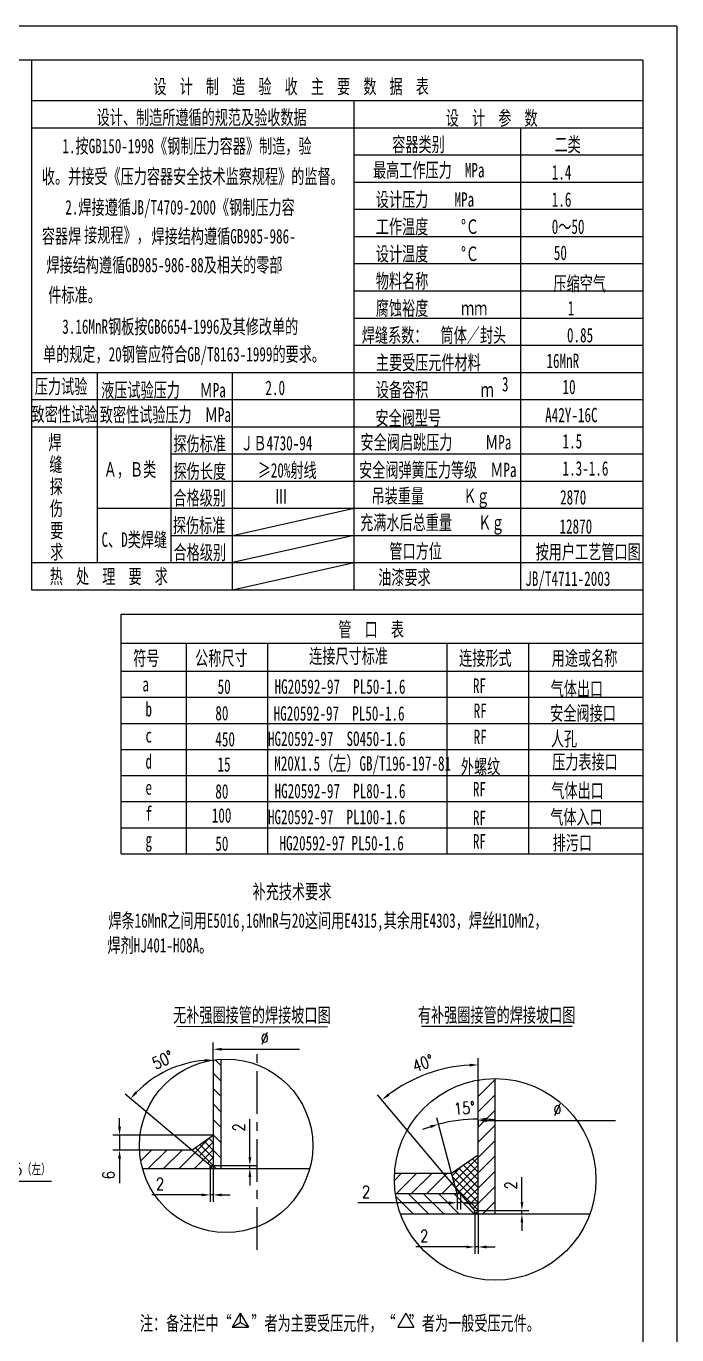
# Model space of a CAD drawing. Extents: x -200 to 8220, y -200 to 11680.
# Drawn here: x 4371 to 8200, y 3984 to 11680 of the extents above; entities that cross this region are included whole.
import ezdxf
from ezdxf.enums import TextEntityAlignment as Align

# ---------------------------------------------------------------- set-up
doc = ezdxf.new("R2010")
doc.units = 0
doc.header["$LTSCALE"] = 200
doc.linetypes.add('CENTER', pattern=[2, 1.25, -0.25, 0.25, -0.25])
doc.layers.get('0').update_dxf_attribs({"linetype": 'CONTINUOUS'})
doc.layers.get('DEFPOINTS').update_dxf_attribs({"linetype": 'CONTINUOUS'})
for name, color, linetype in [('02', 1, 'CONTINUOUS'), ('1轮廓实线层', 7, 'CONTINUOUS'), ('2细线层', 4, 'CONTINUOUS'), ('3中心线层', 1, 'CENTER'), ('5剖面线层', 2, 'CONTINUOUS'), ('6文字层', 3, 'CONTINUOUS')]:
    doc.layers.add(name, color=color, linetype=linetype)
doc.styles.add('BIAOTITEXT', font='SIMKAI.TTF', dxfattribs={"width": 0.666})
doc.styles.add('TH_GBDIM', font='romans.shx', dxfattribs={"width": 0.8, "bigfont": 'gbcbig.shx'})
doc.dimstyles.new('TH_GBDIM', dxfattribs={"dimscale": 20, "dimtxt": 3.5, "dimasz": 2.5, "dimexe": 2, "dimexo": 0, "dimgap": 1.5, "dimtad": 1, "dimdec": 0, "dimzin": 0, "dimtxsty": 'TH_GBDIM', "dimcen": 2.5, "dimclrd": 130, "dimclre": 130, "dimclrt": 3, "dimazin": 3, "dimtfac": 0.714286, "dimtdec": 0, "dimtmove": 0, "dimatfit": 3, "dimtolj": 1, "dimtzin": 0})

# ---------------------------------------------------------------- blocks, each defined once
blk = doc.blocks.new('*D42')
at = {"color": 1}
for p, q in [((3768.7, 4725.2), (3768.7, 4928.2)), ((3968.7, 4725.2), (3968.7, 4928.2)), ((3818.7, 4888.2), (3918.7, 4888.2)), ((3968.7, 4888.2), (4521.5, 4888.2))]:
    blk.add_line(p, q, dxfattribs=at)
for points in [[(3818.7, 4896.6), (3818.7, 4879.9), (3768.7, 4888.2)], [(3918.7, 4896.6), (3918.7, 4879.9), (3968.7, 4888.2)]]:
    blk.add_solid(points, dxfattribs=at)
at = {"layer": 'DEFPOINTS', "color": 0}
for p in [(3968.7, 4888.2), (3768.7, 4725.2), (3968.7, 4725.2)]:
    blk.add_point(p, dxfattribs=at)
at = {"color": 1, "insert": (4270.1, 4955.1), "char_height": 70, "attachment_point": 5, "style": 'TH_GBDIM'}
blk.add_mtext('\\A1;M20X1.5（左）', dxfattribs=at)
blk = doc.blocks.new('*D53')
at = {"color": 1}
for p, q in [((4920.9, 5207), (4920.9, 5257)), ((5471.9, 5157), (4880.9, 5157)), ((4920.9, 5157), (4920.9, 5070)), ((5038.6, 5070), (4880.9, 5070)), ((4920.9, 5020), (4920.9, 4875.3))]:
    blk.add_line(p, q, dxfattribs=at)
for points in [[(4912.6, 5207), (4929.3, 5207), (4920.9, 5157)], [(4912.6, 5020), (4929.3, 5020), (4920.9, 5070)]]:
    blk.add_solid(points, dxfattribs=at)
at = {"layer": 'DEFPOINTS', "color": 0}
for p in [(5471.9, 5157), (4920.9, 5070), (5038.6, 5070)]:
    blk.add_point(p, dxfattribs=at)
at = {"color": 1, "insert": (4855.9, 4922.6), "char_height": 70, "attachment_point": 5, "rotation": 90, "style": 'TH_GBDIM'}
blk.add_mtext('\\A1;6', dxfattribs=at)
blk = doc.blocks.new('*D51')
at = {"color": 1}
for p, q in [((5687.7, 5029.3), (5687.7, 5252.6)), ((5453.8, 4979.3), (5727.7, 4979.3)), ((5687.7, 4961.2), (5687.7, 4979.3)), ((5687.7, 4961.2), (5727.7, 4961.2)), ((5687.7, 4911.2), (5687.7, 4861.2))]:
    blk.add_line(p, q, dxfattribs=at)
for points in [[(5679.4, 5029.3), (5696.1, 5029.3), (5687.7, 4979.3)], [(5679.4, 4911.2), (5696.1, 4911.2), (5687.7, 4961.2)]]:
    blk.add_solid(points, dxfattribs=at)
at = {"layer": 'DEFPOINTS', "color": 0}
for p in [(5453.8, 4979.3), (5687.7, 4961.2), (5687.7, 4961.2)]:
    blk.add_point(p, dxfattribs=at)
at = {"color": 1, "insert": (5622.7, 5204), "char_height": 70, "attachment_point": 5, "rotation": 90, "style": 'TH_GBDIM'}
blk.add_mtext('\\A1;2', dxfattribs=at)
blk = doc.blocks.new('*D54')
at = {"color": 1}
blk.add_line((5345.7, 5070), (4954.8, 5398), dxfattribs=at)
blk.add_arc((5471.9, 4964.1), 635, 94.51235, 135.48765, dxfattribs=at)
for points in [[(5421.7, 5605.5), (5422.3, 5588.8), (5471.9, 5599.1)], [(5025.3, 5403.7), (5012.9, 5414.9), (4985.5, 5372.3)]]:
    blk.add_solid(points, dxfattribs=at)
at = {"layer": 'DEFPOINTS', "color": 0}
for p in [(5289.8, 5572.4), (5471.9, 5599.6), (5345.7, 5070), (5453.8, 4979.3), (5471.9, 4961.2)]:
    blk.add_point(p, dxfattribs=at)
at = {"color": 1, "insert": (5175.3, 5600.3), "char_height": 70, "attachment_point": 5, "rotation": 25, "style": 'TH_GBDIM'}
blk.add_mtext('\\A1;50°', dxfattribs=at)
blk = doc.blocks.new('*D55')
at = {"color": 1}
for p, q in [((5453.8, 4961.2), (5453.8, 4766.4)), ((5471.9, 4961.2), (5471.9, 4766.4)), ((5403.8, 4806.4), (5110.9, 4806.4)), ((5471.9, 4806.4), (5453.8, 4806.4)), ((5521.9, 4806.4), (5571.9, 4806.4))]:
    blk.add_line(p, q, dxfattribs=at)
for points in [[(5403.8, 4814.7), (5403.8, 4798), (5453.8, 4806.4)], [(5521.9, 4814.7), (5521.9, 4798), (5471.9, 4806.4)]]:
    blk.add_solid(points, dxfattribs=at)
at = {"layer": 'DEFPOINTS', "color": 0}
for p in [(5453.8, 4961.2), (5471.9, 4961.2), (5471.9, 4806.4)]:
    blk.add_point(p, dxfattribs=at)
at = {"color": 1, "insert": (5159.6, 4871.4), "char_height": 70, "attachment_point": 5, "style": 'TH_GBDIM'}
blk.add_mtext('\\A1;2', dxfattribs=at)
blk = doc.blocks.new('*D56')
at = {"color": 1}
for p, q in [((7010.9, 4694.2), (7010.9, 4460.4)), ((7030.9, 4688.8), (7030.9, 4460.4)), ((6960.9, 4500.4), (6664.9, 4500.4)), ((7030.9, 4500.4), (7010.9, 4500.4)), ((7080.9, 4500.4), (7130.9, 4500.4))]:
    blk.add_line(p, q, dxfattribs=at)
for points in [[(6960.9, 4508.7), (6960.9, 4492), (7010.9, 4500.4)], [(7080.9, 4508.7), (7080.9, 4492), (7030.9, 4500.4)]]:
    blk.add_solid(points, dxfattribs=at)
at = {"layer": 'DEFPOINTS', "color": 0}
for p in [(7010.9, 4694.2), (7030.9, 4688.8), (7030.9, 4500.4)]:
    blk.add_point(p, dxfattribs=at)
at = {"color": 1, "insert": (6713.6, 4565.4), "char_height": 70, "attachment_point": 5, "style": 'TH_GBDIM'}
blk.add_mtext('\\A1;2', dxfattribs=at)
blk = doc.blocks.new('*D57')
at = {"color": 1}
for p, q in [((7288.4, 4764.2), (7288.4, 4911.5)), ((7010.9, 4714.2), (7328.4, 4714.2)), ((7288.4, 4694.2), (7288.4, 4714.2)), ((7010.9, 4694.2), (7328.4, 4694.2)), ((7288.4, 4644.2), (7288.4, 4594.2))]:
    blk.add_line(p, q, dxfattribs=at)
for points in [[(7280.1, 4764.2), (7296.7, 4764.2), (7288.4, 4714.2)], [(7280.1, 4644.2), (7296.7, 4644.2), (7288.4, 4694.2)]]:
    blk.add_solid(points, dxfattribs=at)
at = {"layer": 'DEFPOINTS', "color": 0}
for p in [(7010.9, 4714.2), (7288.4, 4714.2), (7010.9, 4694.2)]:
    blk.add_point(p, dxfattribs=at)
at = {"color": 1, "insert": (7223.4, 4862.8), "char_height": 70, "attachment_point": 5, "rotation": 90, "style": 'TH_GBDIM'}
blk.add_mtext('\\A1;2', dxfattribs=at)
blk = doc.blocks.new('*D52')
at = {"color": 1}
for p, q in [((6907, 4814.2), (6907, 4720)), ((6927, 4814.2), (6927, 4720)), ((6857, 4760), (6322.5, 4760)), ((6927, 4760), (6907, 4760)), ((6977, 4760), (7027, 4760))]:
    blk.add_line(p, q, dxfattribs=at)
for points in [[(6857, 4768.3), (6857, 4751.7), (6907, 4760)], [(6977, 4768.3), (6977, 4751.7), (6927, 4760)]]:
    blk.add_solid(points, dxfattribs=at)
at = {"layer": 'DEFPOINTS', "color": 0}
for p in [(6907, 4814.2), (6927, 4814.2), (6927, 4760)]:
    blk.add_point(p, dxfattribs=at)
at = {"color": 1, "insert": (6371.2, 4825), "char_height": 70, "attachment_point": 5, "style": 'TH_GBDIM'}
blk.add_mtext('\\A1;2', dxfattribs=at)
blk = doc.blocks.new('*D58')
at = {"color": 1}
blk.add_line((6874.9, 4934.2), (6787.4, 5260.6), dxfattribs=at)
for start, end in [(90, 105), (83.63948, 86.81974), (108.18026, 111.36052)]:
    blk.add_arc((7030.9, 4351.7), 900.9, start, end, dxfattribs=at)
for points in [[(7080.7, 5242.9), (7081.1, 5259.6), (7030.9, 5252.7)], [(6747.5, 5215.7), (6752.2, 5199.7), (6797.8, 5222)]]:
    blk.add_solid(points, dxfattribs=at)
at = {"layer": 'DEFPOINTS', "color": 0}
for p in [(7030.9, 5482.2), (6874.5, 5239), (6874.9, 4934.2), (6907, 4814.2), (7030.9, 4694.2)]:
    blk.add_point(p, dxfattribs=at)
at = {"color": 1, "insert": (6951, 5316.3), "char_height": 70, "attachment_point": 5, "rotation": 4.73852, "style": 'TH_GBDIM'}
blk.add_mtext('\\A1;15°', dxfattribs=at)
blk = doc.blocks.new('*D59')
at = {"color": 1}
for p, q in [((7030.9, 5482.2), (7030.9, 5611.1)), ((6927, 4814.2), (6439.1, 5395.7))]:
    blk.add_line(p, q, dxfattribs=at)
blk.add_arc((7030.9, 4690.3), 880.7, 93.25311, 126.74689, dxfattribs=at)
for points in [[(6980.7, 5578), (6981.2, 5561.3), (7030.9, 5571.1)], [(6509.2, 5389.5), (6498.8, 5402.6), (6464.8, 5365)]]:
    blk.add_solid(points, dxfattribs=at)
at = {"layer": 'DEFPOINTS', "color": 0}
for p in [(6827.8, 5547.4), (7030.9, 5482.2), (6927, 4814.2), (7010.9, 4714.2), (7030.9, 4694.2)]:
    blk.add_point(p, dxfattribs=at)
at = {"color": 1, "insert": (6706.8, 5580.9), "char_height": 70, "attachment_point": 5, "rotation": 20, "style": 'TH_GBDIM'}
blk.add_mtext('\\A1;40°', dxfattribs=at)

msp = doc.modelspace()

# ---------------------------------------------------------------- hatches: boundary and pattern name
at = {"layer": '5剖面线层'}
h = msp.add_hatch(dxfattribs=at)
h.set_pattern_fill('ANSI31', scale=20.15, angle=90, style=0)
h.set_pattern_definition([(135, (3751.804, 3623.176), (-45.238, -45.238), [])])
h.paths.add_polyline_path([(5471.9, 4961.2), (5517.3, 4961.2), (5517.3, 5604.4, 0.022359), (5471.9, 5599.6)])
h = msp.add_hatch(dxfattribs=at)
h.set_pattern_fill('ANSI31', scale=20, style=0)
h.set_pattern_definition([(45, (2542.93, 3770.84), (-44.9013, 44.9013), [])])
h.paths.add_polyline_path([(7130.9, 5490.7, 0.04238), (7030.9, 5482.2), (7030.9, 4694.2), (7130.9, 4694.2)])
h.paths.add_polyline_path([(6539, 4934.2, 0.015421), (6537.8, 4897.6, 0.035304), (6543.7, 4814.2), (6907, 4814.2), (6874.9, 4934.2)])
h = msp.add_hatch(dxfattribs=at)
h.set_pattern_fill('ANSI37', scale=10.075, angle=90, style=0)
h.set_pattern_definition([(135, (3751.804, 3623.176), (-22.619, -22.619), []), (225, (3751.804, 3623.176), (22.619, -22.619), [])])
h.paths.add_polyline_path([(5345.7, 5070), (5453.8, 4979.3), (5453.8, 4961.2), (5471.9, 4961.2), (5471.9, 5157)])
h = msp.add_hatch(dxfattribs=at)
h.set_pattern_fill('ANSI31', scale=20.15, style=0)
h.set_pattern_definition([(45, (3751.804, 3623.176), (-45.238, 45.238), [])])
h.paths.add_polyline_path([(5038.6, 5070, 0.054172), (5056, 4961.2), (5453.8, 4961.2), (5453.8, 4979.3), (5345.7, 5070)])
h = msp.add_hatch(dxfattribs=at)
h.set_pattern_fill('ANSI37', scale=10, angle=90, style=0)
h.set_pattern_definition([(135, (2542.93, 3770.838), (-22.45064, -22.45064), []), (225, (2542.93, 3770.838), (22.45064, -22.45064), [])])
h.paths.add_polyline_path([(7030.9, 5041.4), (6874.9, 4934.2), (6907, 4814.2), (6927, 4814.2), (7010.9, 4714.2), (7010.9, 4694.2), (7030.9, 4694.2)])
h = msp.add_hatch(dxfattribs=at)
h.set_pattern_fill('ANSI31', scale=20, angle=90, style=0)
h.set_pattern_definition([(135, (2542.93, 3770.84), (-44.9013, -44.9013), [])])
h.paths.add_polyline_path([(6543.7, 4814.2, 0.05229), (6573.8, 4694.2), (7010.9, 4694.2), (7010.9, 4714.2), (6927, 4814.2)])

# ---------------------------------------------------------------- linework, layer by layer
at = {"color": 7}
for p, q in [((5257.6, 5798.7), (6144.1, 5795.2)), ((6697.9, 5798.7), (7585, 5798.9)), ((5471.9, 5599.6), (5471.9, 4961.2)), ((5517.3, 5604.4), (5517.3, 4961.2)), ((7030.9, 4694.2), (7030.9, 5482.2)), ((7130.9, 4694.2), (7130.9, 5490.7)), ((5345.7, 5070), (5471.9, 5157)), ((5345.7, 5070), (5038.6, 5070)), ((5453.8, 4979.3), (5345.7, 5070)), ((6874.9, 4934.2), (7030.9, 5041.4)), ((5056, 4961.2), (6040, 4961.2)), ((5453.8, 4961.2), (5453.8, 4979.3)), ((5471.9, 4961.2), (5453.8, 4961.2)), ((6539, 4934.2), (6874.9, 4934.2)), ((6907, 4814.2), (6874.9, 4934.2)), ((6543.7, 4814.2), (6927, 4814.2)), ((6927, 4814.2), (6907, 4814.2)), ((7010.9, 4714.2), (6927, 4814.2)), ((7010.9, 4694.2), (7010.9, 4714.2)), ((6573.8, 4694.2), (7688, 4694.2)), ((7030.9, 4694.2), (7010.9, 4694.2))]:
    msp.add_line(p, q, dxfattribs=at)
at = {"color": 1}
for p, q in [((5471.9, 5599.6), (5471.9, 5703)), ((5521.9, 5663), (5979.8, 5663)), ((7030.9, 5246.2), (7030.9, 5203.2)), ((7080.9, 5243.2), (7839.2, 5243.2))]:
    msp.add_line(p, q, dxfattribs=at)
for points in [[(5521.9, 5671.4), (5521.9, 5654.7), (5471.9, 5663)], [(7080.9, 5251.6), (7080.9, 5234.9), (7030.9, 5243.2)]]:
    msp.add_solid(points, dxfattribs=at)
at = {"layer": '02', "color": 7, "ltscale": 14}
for p, q in [((4403.6, 11082.5), (8000, 11082.5)), ((7283, 8365.2), (7283, 11075.5)), ((6301.7, 10922.6), (8000, 10922.6)), ((6301.7, 10762.8), (8000, 10762.8)), ((6301.7, 10603), (8000, 10603)), ((6301.7, 10443.1), (8000, 10443.1)), ((6301.7, 10283.3), (8000, 10283.3)), ((6301.7, 10123.4), (8000, 10123.4)), ((6301.7, 9963.6), (8000, 9963.6)), ((6301.7, 9803.7), (8000, 9803.7)), ((4403.6, 9643.9), (8000, 9643.9)), ((4789.9, 9643.8), (4789.9, 8524.9)), ((5584.7, 8365.2), (5584.7, 9643.9)), ((4403.6, 9484.1), (8000, 9484.1)), ((4403.6, 9324.2), (8000, 9324.2)), ((5224.1, 8525), (5224.1, 9324.2)), ((5224.1, 9164.4), (8000, 9164.4)), ((5224.1, 9004.5), (8000, 9004.5)), ((4789.9, 8844.7), (8000, 8844.7)), ((5224.1, 8684.8), (8000, 8684.8)), ((4403.6, 8525), (8000, 8525)), ((5314.7, 6812.4), (5314.7, 8050.7)), ((5794.2, 6812.4), (5794.2, 8050.7)), ((7328.7, 6812.4), (7328.7, 8050.7)), ((4931, 7886.5), (8000, 7886.5)), ((4931, 7733), (8000, 7733)), ((4931, 7579.6), (8000, 7579.6)), ((4931, 7426.2), (8000, 7426.2)), ((4931, 7272.7), (8000, 7272.7)), ((4931, 7119.3), (8000, 7119.3)), ((4931, 6965.8), (8000, 6965.8))]:
    msp.add_line(p, q, dxfattribs=at)
at = {"layer": '1轮廓实线层', "color": 7}
for q in [(0, 11480), (8000, 0)]:
    msp.add_line((8000, 11480), q, dxfattribs=at)
at = {"layer": '1轮廓实线层', "color": 7, "ltscale": 14}
for p, q in [((4403.6, 11480), (4403.6, 8365.2)), ((4403.6, 11242.3), (8000, 11242.3)), ((4403.6, 8365.2), (8000, 8365.2)), ((4931, 8221), (8000, 8221)), ((4931, 8221), (8000, 8221)), ((4931, 6812.4), (4931, 8221)), ((4931, 8050.7), (8000, 8050.7)), ((4931, 6812.4), (8000, 6812.4))]:
    msp.add_line(p, q, dxfattribs=at)
at = {"layer": '2细线层', "color": 7}
for q in [(-200, 11680), (8200, -200)]:
    msp.add_line((8200, 11680), q, dxfattribs=at)
at = {"layer": '3中心线层', "color": 7}
msp.add_line((5730.4, 4484.1), (5730.4, 5659.4), dxfattribs=at)
at = {"layer": '6文字层', "color": 7, "ltscale": 14}
for p, q in [((6301.7, 8365.2), (6301.7, 11242.3)), ((5584.7, 8684.8), (6301.7, 8844.7)), ((6301.7, 8684.8), (5584.7, 8525)), ((5584.7, 8365.2), (6301.7, 8525)), ((6849.1, 6812.4), (6849.1, 8050.7)), ((5630.9, 4111.5), (5583, 4028.5)), ((5630.9, 4111.5), (5678.9, 4028.5)), ((5630.9, 4111.5), (5630.9, 4056.2)), ((6605.4, 4111.7), (6557.5, 4028.7)), ((6605.4, 4111.7), (6653.3, 4028.7)), ((5583, 4028.5), (5630.9, 4056.2)), ((5583, 4028.5), (5678.9, 4028.5)), ((5678.9, 4028.5), (5630.9, 4056.2)), ((6557.5, 4028.7), (6653.3, 4028.7))]:
    msp.add_line(p, q, dxfattribs=at)
for centre, radius in [((5548, 5095.4), 510), ((7130.9, 4897.6), 593.1)]:
    msp.add_circle(centre, radius, dxfattribs=at)

# ---------------------------------------------------------------- texts
at = {"color": 1, "char_height": 70, "attachment_point": 5, "style": 'TH_GBDIM'}
for insert in [(5775.2, 5728), (7497.6, 5308.2)]:
    msp.add_mtext('\\A1;%%c', dxfattribs=dict(at, insert=insert))
at = {"layer": '6文字层', "color": 7, "ltscale": 14, "style": 'BIAOTITEXT', "width": 0.666}
for s, p in [('设  计  制\u3000造\u3000验\u3000收\u3000主\u3000要\u3000数\u3000据\u3000表', (5120.2, 11282.8)), ('设计、制造所遵循的规范及验收数据', (4786.4, 11101.3)), ('设\u3000计\u3000参\u3000数', (6840.4, 11097.3)), ('1.按GB150-1998《钢制压力容器》制造，验', (4584.7, 10932.7)), ('容器类别', (6525.5, 10942)), ('二类', (7480, 10942)), ('收。并接受《压力容器安全技术监察规程》的监督。', (4464, 10753.8)), (' 最高工作压力  MPa', (6374, 10790.7)), ('1.4', (7463.9, 10778.2)), ('设计压力    MPa', (6428.8, 10618.3)), ('1.6', (7463.9, 10618.3)), ('2.焊接遵循JB/T4709-2000《钢制压力容 ', (4601.8, 10572.3)), ('工作温度     °Ｃ', (6428.8, 10458.5)), (' 容器焊 ', (4425.3, 10403.2)), (' 接规程》，', (4673.9, 10408.9)), ('焊接结构遵循GB985-986- ', (5109, 10402)), ('0～50', (7463.9, 10458.5)), ('设计温度     °Ｃ', (6428.8, 10298.7)), ('焊接结构遵循GB985-986-88及相关的零部  ', (4490.9, 10232.9)), ('50', (7476.1, 10304.9)), ('物料名称', (6428.8, 10138.8)), ('压缩空气', (7473.9, 10123.4)), (' 件标准。', (4463.2, 10056.9)), ('腐蚀裕度\u3000   ｍｍ', (6428.8, 9979)), ('1', (7557.7, 9979)), ('3.16MnR钢板按GB6654-1996及其修改单的 ', (4583.9, 9870.8)), ('焊缝系数：\u3000筒体／封头', (6346.4, 9820.3)), ('0.85', (7553.6, 9820.3)), ('单的规定，20钢管应符合GB/T8163-1999的要求。', (4470.8, 9708.2)), ('主要受压元件材料', (6428.8, 9659.3)), ('16MnR ', (7432.7, 9669.3)), ('压力试验', (4422.5, 9518.9)), ('液压试验压力\u3000 ＭPa', (4812.8, 9497.1)), ('2.0', (5779.2, 9510.7)), ('设备容积\u3000      ｍ', (6428.8, 9499.5)), ('3', (7171, 9532.3)), ('10', (7527.6, 9516.2)), ('致密性试验', (4403.6, 9355.5)), ('致密性试验压力  ＭPa', (4804.8, 9352.4)), ('安全阀型号', (6426.8, 9333.1)), ('A42Y-16C', (7425.4, 9350.7)), ('焊', (4502.5, 9189.6)), ('探伤标准', (5238, 9181.7)), ('ＪＢ4730-94', (5631.5, 9185.3)), ('安全阀启跳压力     ＭPa', (6338.8, 9190.6)), ('1.5', (7527.6, 9196.5)), ('缝', (4507.6, 9059.8)), ('Ａ，Ｂ类', (4828, 9030.9)), ('探伤长度', (5238.9, 9019.6)), ('≥20%射线', (5733.9, 9025.5)), ('安全阀弹簧压力等级  ＭPa', (6330.5, 9027.7)), ('1.3-1.6', (7527.6, 9036.7)), ('探', (4510.2, 8930.1)), ('合格级别', (5237.9, 8863.6)), ('Ⅲ', (5832.9, 8872.6)), ('吊装重量\u3000    Ｋｇ', (6403.7, 8874.8)), ('2870', (7513, 8866.9)), ('伤', (4511.1, 8801.1)), ('探伤标准', (5234.8, 8701.4)), ('充满水后总重量\u3000  Ｋｇ', (6336.4, 8718.3)), ('12870', (7509.5, 8695.4)), ('要', (4512.8, 8671.3)), ('C、D类焊缝', (4814.9, 8617.7)), ('求', (4512.8, 8545.8)), ('合格级别', (5238.9, 8542.6)), ('管口方位', (6508.7, 8550.1)), ('按用户工艺管口图', (7369.5, 8545.9)), ('热\u3000处\u3000理\u3000要\u3000求', (4510.5, 8401.5)), ('油漆要求', (6442.6, 8396)), ('JB/T4711-2003', (7308.3, 8388.3)), ('管\u3000口\u3000表', (6208.7, 8089.9)), ('符号', (5001.2, 7920.8)), ('公称尺寸', (5365.7, 7920.8)), ('连接尺寸标准', (6036.9, 7932.6)), ('连接形式', (6919.2, 7920.8)), ('用途或名称', (7464.2, 7920.8)), ('a', (5055.5, 7767.5)), ('50', (5498, 7753.5)), ('HG20592-97  PL50-1.6', (5833.2, 7753.5)), ('RF', (7000.2, 7759)), ('气体出口', (7457.4, 7740.1)), ('b', (5073.4, 7620.3)), ('80', (5484.5, 7597.4)), ('HG20592-97  PL50-1.6', (5827.8, 7595.7)), ('RF', (7004.6, 7611.1)), ('安全阀接口', (7455.1, 7596.9)), ('RF', (7004.6, 7457.6)), ('人孔', (7459, 7446.8)), ('c', (5073.4, 7466.8)), ('450', (5484.5, 7444)), ('HG20592-97  SO450-1.6', (5794.2, 7446.6)), ('d', (5073.4, 7313.4)), ('M20X1.5（左）GB/T196-197-81', (5831.3, 7301.5)), ('压力表接口', (7466.5, 7310.6)), ('RF', (7000.2, 7150.1)), ('气体出口', (7461.3, 7141.5)), ('e', (5073.4, 7159.9)), ('80', (5484.5, 7137.1)), ('HG20592-97  PL80-1.6', (5833.2, 7139.7)), ('f', (5073.4, 7006.5)), ('气体入口', (7455, 6986.4)), ('100', (5463.6, 6996)), ('HG20592-97  PL100-1.6', (5794.2, 6986.3)), ('RF', (7000.2, 6981.6)), ('RF', (7000.2, 6843.2)), ('排污口', (7469.5, 6834.3)), ('g', (5073.4, 6853)), ('50', (5484.5, 6830.2)), ('HG20592-97 PL50-1.6', (5861.8, 6832.7)), ('补充技术要求', (5703.8, 6547.8)), ('  焊条16MnR之间用E5016,16MnR与20这间用E4315,其余用E4303，焊丝H10Mn2， ', (4778.3, 6377.6)), ('焊剂HJ401-H08A。', (4849.8, 6232.1)), ('无补强圈接管的焊接坡口图', (5236.2, 5821.8)), ('有补强圈接管的焊接坡口图', (6676.5, 5821.8)), ('注：备注栏中“   ”者为主要受压元件，“  ”者为一般受压元件。', (5040.6, 4009.4))]:
    msp.add_text(s, height=85, dxfattribs=at).set_placement(p)
for s, p in [('15', (5535.7, 7296.3)), ('外螺纹', (7045, 7283.4))]:
    msp.add_text(s, height=85, dxfattribs=at).set_placement(p, align=Align.CENTER)

# ---------------------------------------------------------------- dimensions: what is measured, and where the dimension line sits
at = {"color": 1}
for base, line1, line2, picture, middle in [((5289.8, 5572.4), ((5471.9, 5599.6), (5471.9, 4961.2)), ((5453.8, 4979.3), (5345.7, 5070)), '*D54', (5175.3, 5600.3)), ((6827.8, 5547.4), ((7030.9, 4694.2), (7030.9, 5482.2)), ((7010.9, 4714.2), (6927, 4814.2)), '*D59', (6706.8, 5580.9))]:
    dim = msp.add_angular_dim_2l(base=base, line1=line1, line2=line2, dimstyle='TH_GBDIM', override={"dimclrd": 1, "dimclre": 1, "dimclrt": 1}, dxfattribs=at)
    dim.commit()
    dim.dimension.update_dxf_attribs({"geometry": picture, "text_midpoint": middle})
dim = msp.add_angular_dim_2l(base=(6874.4841, 5238.9757), line1=((7030.9271, 4694.1818), (7030.9271, 5482.2251)), line2=((6907.0171, 4814.1818), (6874.8632, 4934.1818)), dimstyle='TH_GBDIM', override={"dimclrd": 1, "dimclre": 1, "dimclrt": 1}, dxfattribs=at)
dim.commit()
dim.dimension.update_dxf_attribs({"geometry": '*D58', "text_midpoint": (6956.5035, 5249.5834), "dimtype": 162})
for base, p1, p2, text, picture, middle in [((4920.9, 5070), (5471.9, 5157), (5038.6, 5070), '6', '*D53', (4855.9, 4922.6)), ((7288.4, 4714.2), (7010.9, 4694.2), (7010.9, 4714.2), '2', '*D57', (7223.4, 4862.8))]:
    dim = msp.add_linear_dim(base=base, p1=p1, p2=p2, angle=90, text=text, dimstyle='TH_GBDIM', override={"dimclrd": 1, "dimclre": 1, "dimclrt": 1}, dxfattribs=at)
    dim.commit()
    dim.dimension.update_dxf_attribs({"geometry": picture, "text_midpoint": middle})
dim = msp.add_linear_dim(base=(5687.7, 4961.2), p1=(5453.8, 4979.3), p2=(5687.7, 4961.2), angle=90, text='2', dimstyle='TH_GBDIM', override={"dimclrd": 1, "dimclre": 1, "dimclrt": 1}, dxfattribs=at)
dim.commit()
dim.dimension.update_dxf_attribs({"geometry": '*D51', "text_midpoint": (5687.7, 5204), "dimtype": 160})
dim = msp.add_linear_dim(base=(3968.7, 4888.2), p1=(3768.7, 4725.2), p2=(3968.7, 4725.2), text='M20X1.5（左）', dimstyle='TH_GBDIM', override={"dimclrd": 1, "dimclre": 1, "dimclrt": 1}, dxfattribs=at)
dim.commit()
dim.dimension.update_dxf_attribs({"geometry": '*D42', "text_midpoint": (4270.1, 4955.1)})
for base, p1, p2, picture, middle in [((5471.9, 4806.4), (5453.8, 4961.2), (5471.9, 4961.2), '*D55', (5159.6, 4806.4)), ((6927, 4760), (6907, 4814.2), (6927, 4814.2), '*D52', (6371.2, 4760)), ((7030.9, 4500.4), (7010.9, 4694.2), (7030.9, 4688.8), '*D56', (6713.6, 4500.4))]:
    dim = msp.add_linear_dim(base=base, p1=p1, p2=p2, text='2', dimstyle='TH_GBDIM', override={"dimclrd": 1, "dimclre": 1, "dimclrt": 1}, dxfattribs=at)
    dim.commit()
    dim.dimension.update_dxf_attribs({"geometry": picture, "text_midpoint": middle, "dimtype": 160})

doc.saveas('drawing.dxf')
